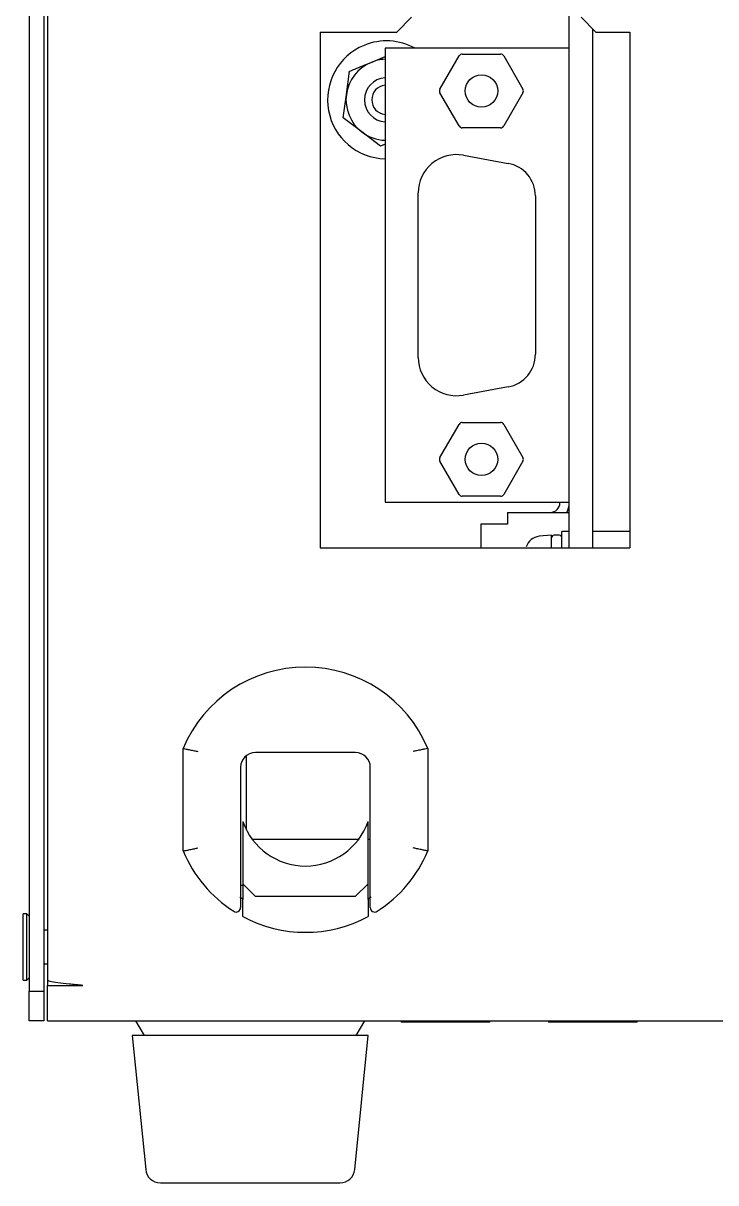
# Model space of a CAD drawing. Header units: millimetres. Extents: x 8 to 774, y 1 to 562.
# Drawn here: x 602.8 to 649.8, y 210 to 288.7 of the extents above; entities that cross this region are included whole.
import ezdxf

# ---------------------------------------------------------------- set-up
doc = ezdxf.new("R2010")
doc.units = ezdxf.units.MM
doc.layers.get('0').update_dxf_attribs({"lineweight": 9})

# ---------------------------------------------------------------- blocks, each defined once
blk = doc.blocks.new('A$C47D40263')
at = {"color": 7, "linetype": 'Continuous', "lineweight": 30}
for p, q in [((-2, -2), (-2, -128)), ((-1, -2), (-1, -128)), ((-0.75, -2.554), (-0.75, -127.246)), ((34.65, -64), (34.65, -59.433)), ((23.95, -61.9), (22.95, -62.9)), ((35.45, -61.9), (36.45, -62.9)), ((17.75, -62.9), (22.95, -62.9)), ((17.75, -62.9), (17.75, -97.9)), ((36.25, -97.9), (36.25, -62.7)), ((36.45, -62.9), (38.75, -62.9)), ((38.75, -62.9), (38.75, -97.9)), ((22.15, -64), (22.15, -94.8)), ((34.65, -64), (22.15, -64)), ((25.877, -66.775), (27.176, -64.525)), ((27.392, -64.4), (29.99, -64.4)), ((30.207, -64.525), (31.506, -66.775)), ((34.65, -94.8), (34.65, -64)), ((21.2, -64.958), (22.15, -64.566)), ((19.524, -67.139), (19.733, -65.565)), ((19.315, -68.713), (19.524, -67.139)), ((27.176, -69.275), (25.877, -67.025)), ((31.506, -67.025), (30.207, -69.275)), ((20.574, -69.68), (19.315, -68.713)), ((21.833, -70.648), (20.574, -69.68)), ((29.99, -69.4), (27.392, -69.4)), ((22.15, -70.517), (21.833, -70.648)), ((27.467, -71.259), (30.504, -71.813)), ((24.4, -84.983), (24.4, -73.817)), ((32.35, -74.027), (32.35, -84.773)), ((30.504, -86.987), (27.467, -87.541)), ((25.877, -91.775), (27.176, -89.525)), ((27.392, -89.4), (29.99, -89.4)), ((30.207, -89.525), (31.506, -91.775)), ((27.176, -94.275), (25.877, -92.025)), ((31.506, -92.025), (30.207, -94.275)), ((29.99, -94.4), (27.392, -94.4)), ((22.15, -94.8), (34.65, -94.8)), ((34.01, -94.8), (34.01, -94.86)), ((34.65, -97.9), (34.65, -94.8)), ((30.45, -95.5), (30.45, -96.3)), ((30.45, -95.5), (34.65, -95.5)), ((30.45, -96.3), (28.65, -96.3)), ((28.65, -96.3), (28.65, -97.9)), ((34.65, -96.8), (34.15, -96.8)), ((34.15, -97.9), (34.15, -96.8)), ((38.75, -96.8), (36.25, -96.8)), ((33.45, -97.05), (32.603, -97.124)), ((33.45, -97.9), (33.45, -97.05)), ((33.975, -97.05), (33.625, -97.05)), ((17.75, -97.9), (38.75, -97.9)), ((8.45, -118.48), (8.45, -111.52)), ((25.05, -111.52), (25.05, -118.48)), ((12.75, -117.062), (12.75, -112)), ((20.15, -111.8), (13.35, -111.8)), ((12.35, -112.8), (12.35, -122.321)), ((21.15, -122.321), (21.15, -112.8)), ((12.5, -116.479), (12.5, -120.7)), ((21, -120.7), (21, -116.479)), ((20.35, -117.7), (13.15, -117.7)), ((21.15, -117.7), (21, -117.7)), ((12.35, -120.8), (12.5, -120.8)), ((13.37, -121.57), (12.5, -120.7)), ((12.5, -120.7), (12.5, -121.778)), ((21, -120.7), (20.13, -121.57)), ((21, -121.778), (21, -120.7)), ((12.295, -121.585), (12.5, -121.719)), ((20.13, -121.57), (13.37, -121.57)), ((21, -121.719), (21.205, -121.585)), ((-2.15, -122.75), (-2.4, -122.75)), ((-2.4, -127.25), (-2.4, -122.75)), ((-2, -122.9), (-2.15, -122.75)), ((-2.15, -127.25), (-2.15, -122.75)), ((-0.75, -123.853), (-0.922, -123.853)), ((-0.922, -126.147), (-0.75, -126.147)), ((-2.4, -127.25), (-2.15, -127.25)), ((-2.15, -127.25), (-2, -127.1)), ((-0.75, -127.246), (-0.75, -127.6)), ((-2, -128), (-1, -128)), ((-2, -130), (-2, -128)), ((-1, -128), (-1, -130)), ((-0.75, -130), (-0.75, -127.6)), ((-0.75, -127.6), (1.65, -127.6)), ((-1, -130), (-2, -130)), ((-0.75, -130), (1.65, -130)), ((1.65, -130), (94.35, -130)), ((5.23, -130), (5.807, -131)), ((20.193, -131), (20.77, -130)), ((23.25, -130), (23.25, -130.1)), ((29.25, -130.1), (23.25, -130.1)), ((29.25, -130.1), (29.25, -130)), ((33.25, -130), (33.25, -130.1)), ((39.25, -130.1), (33.25, -130.1)), ((39.25, -130.1), (39.25, -130)), ((5, -131), (5.91, -140.1)), ((8.624, -131), (5, -131)), ((21, -131), (8.624, -131)), ((20.09, -140.1), (21, -131))]:
    blk.add_line(p, q, dxfattribs=at)
for centre in [(28.691, -66.9), (28.691, -91.9)]:
    blk.add_circle(centre, 1.1, dxfattribs=at)
for centre, radius, start, end in [((22.25, -67.5), 4, 61.04498, 112.44828), ((22.25, -67.5), 4, 112.44828, 268.56746), ((27.392, -64.65), 0.25, 90, 150), ((29.99, -64.65), 0.25, 30, 90), ((22.25, -67.5), 2.75, 112.44828, 172.44828), ((22.25, -67.5), 2.75, 92.08394, 112.44828), ((22.25, -67.5), 1.5, 93.82255, 266.17745), ((22.25, -67.5), 1, 95.73917, 264.26083), ((26.093, -66.9), 0.25, 150, 210), ((31.289, -66.9), 0.25, 330, 30), ((22.25, -67.5), 2.75, 172.44828, 232.44828), ((22.25, -67.5), 2.75, 232.44828, 267.91606), ((27.392, -69.15), 0.25, 210, 270), ((29.99, -69.15), 0.25, 270, 330), ((27, -73.817), 2.6, 79.66345, 180), ((30.1, -74.027), 2.25, 0, 79.66345), ((27, -84.983), 2.6, 180, 280.33655), ((30.1, -84.773), 2.25, 280.33655, 0), ((27.392, -89.65), 0.25, 90, 150), ((29.99, -89.65), 0.25, 30, 90), ((26.093, -91.9), 0.25, 150, 210), ((31.289, -91.9), 0.25, 330, 30), ((27.392, -94.15), 0.25, 210, 270), ((29.99, -94.15), 0.25, 270, 330), ((33.37, -94.86), 0.64, 270, 0), ((33.37, -94.86), 1.28, 330, 0), ((32.69, -98.12), 1, 95, 163.74297), ((33.625, -97.225), 0.175, 90, 180), ((33.975, -97.225), 0.175, 0, 90), ((16.75, -115), 9, 22.74685, 157.25315), ((13.35, -112.8), 1, 90, 180), ((20.15, -112.8), 1, 0, 90), ((16.75, -115), 4.5, 199.18814, 340.81186), ((16.75, -115), 9, 202.74685, 237.30071), ((16.75, -115), 9, 302.69929, 337.25315), ((12.05, -122.321), 0.3, 237.30071, 0), ((21.45, -122.321), 0.3, 180, 302.69929), ((16.75, -115), 9, 241.82136, 298.17864), ((-0.922, -123.553), 0.3, 255.02603, 270), ((-0.922, -126.447), 0.3, 90, 104.97397), ((6.905, -140), 1, 185.71059, 270), ((19.095, -140), 1, 270, 354.28941)]:
    blk.add_arc(centre, radius, start, end, dxfattribs=at)
for points, knots in [([(19.733, -65.565), (19.853, -65.515), (20.34, -65.314), (20.831, -65.111), (21.2, -64.958)], [0, 0, 0, 0, 0.248117, 1, 1, 1, 1]), ([(8.45, -111.52), (8.461, -111.522), (8.482, -111.527), (8.649, -111.56), (8.896, -111.611), (9.175, -111.669), (9.367, -111.71), (9.447, -111.727), (9.45, -111.727)], [0, 0, 0, 0, 0.209237, 0.41841, 0.629348, 0.84425, 0.993745, 1, 1, 1, 1]), ([(25.05, -111.52), (25.039, -111.522), (25.018, -111.527), (24.851, -111.56), (24.604, -111.611), (24.325, -111.669), (24.133, -111.71), (24.053, -111.727), (24.05, -111.727)], [0, 0, 0, 0, 0.209237, 0.41841, 0.629349, 0.84425, 0.993746, 1, 1, 1, 1]), ([(8.45, -118.48), (8.461, -118.478), (8.482, -118.473), (8.649, -118.44), (8.896, -118.389), (9.175, -118.331), (9.367, -118.29), (9.447, -118.273), (9.45, -118.273)], [0, 0, 0, 0, 0.209237, 0.41841, 0.629348, 0.84425, 0.993745, 1, 1, 1, 1]), ([(25.05, -118.48), (25.039, -118.478), (25.018, -118.473), (24.851, -118.44), (24.604, -118.389), (24.325, -118.331), (24.133, -118.29), (24.053, -118.273), (24.05, -118.273)], [0, 0, 0, 0, 0.209237, 0.41841, 0.629348, 0.84425, 0.993746, 1, 1, 1, 1]), ([(12.5, -122.933), (12.5, -122.923), (12.5, -122.902), (12.5, -122.741), (12.5, -122.499), (12.5, -122.169), (12.5, -121.914), (12.5, -121.778)], [0, 0, 0, 0, 0.180823, 0.361347, 0.549689, 0.75917, 1, 1, 1, 1]), ([(21, -121.778), (21, -121.949), (21, -122.27), (21, -122.653), (21, -122.89), (21, -122.919), (21, -122.933)], [0, 0, 0, 0, 0.301856, 0.56608, 0.793099, 1, 1, 1, 1]), ([(1.65, -127.6), (1.336, -127.571), (0.707, -127.512), (-0.087, -127.423), (-0.642, -127.335), (-0.714, -127.276), (-0.75, -127.246)], [0, 0, 0, 0, 0.25, 0.5, 0.75, 1, 1, 1, 1]), ([(6.905, -141), (6.93, -141), (6.98, -141), (7.381, -141), (8.149, -141), (9.068, -141), (9.666, -141)], [0, 0, 0, 0, 0.208408, 0.416818, 0.620895, 1, 1, 1, 1]), ([(9.666, -141), (10.353, -141), (11.409, -141), (13.013, -141), (14.259, -141), (15.456, -141), (16.85, -141), (18.218, -141), (18.999, -141), (19.07, -141), (19.095, -141)], [0, 0, 0, 0, 0.175021, 0.269238, 0.365454, 0.461671, 0.555888, 0.730909, 0.90593, 1, 1, 1, 1])]:
    blk.add_open_spline(points, degree=3, knots=knots, dxfattribs=at)

msp = doc.modelspace()

# ---------------------------------------------------------------- block references
msp.add_blockref('A$C47D40263', (605.166, 351.045))

doc.saveas('drawing.dxf')
